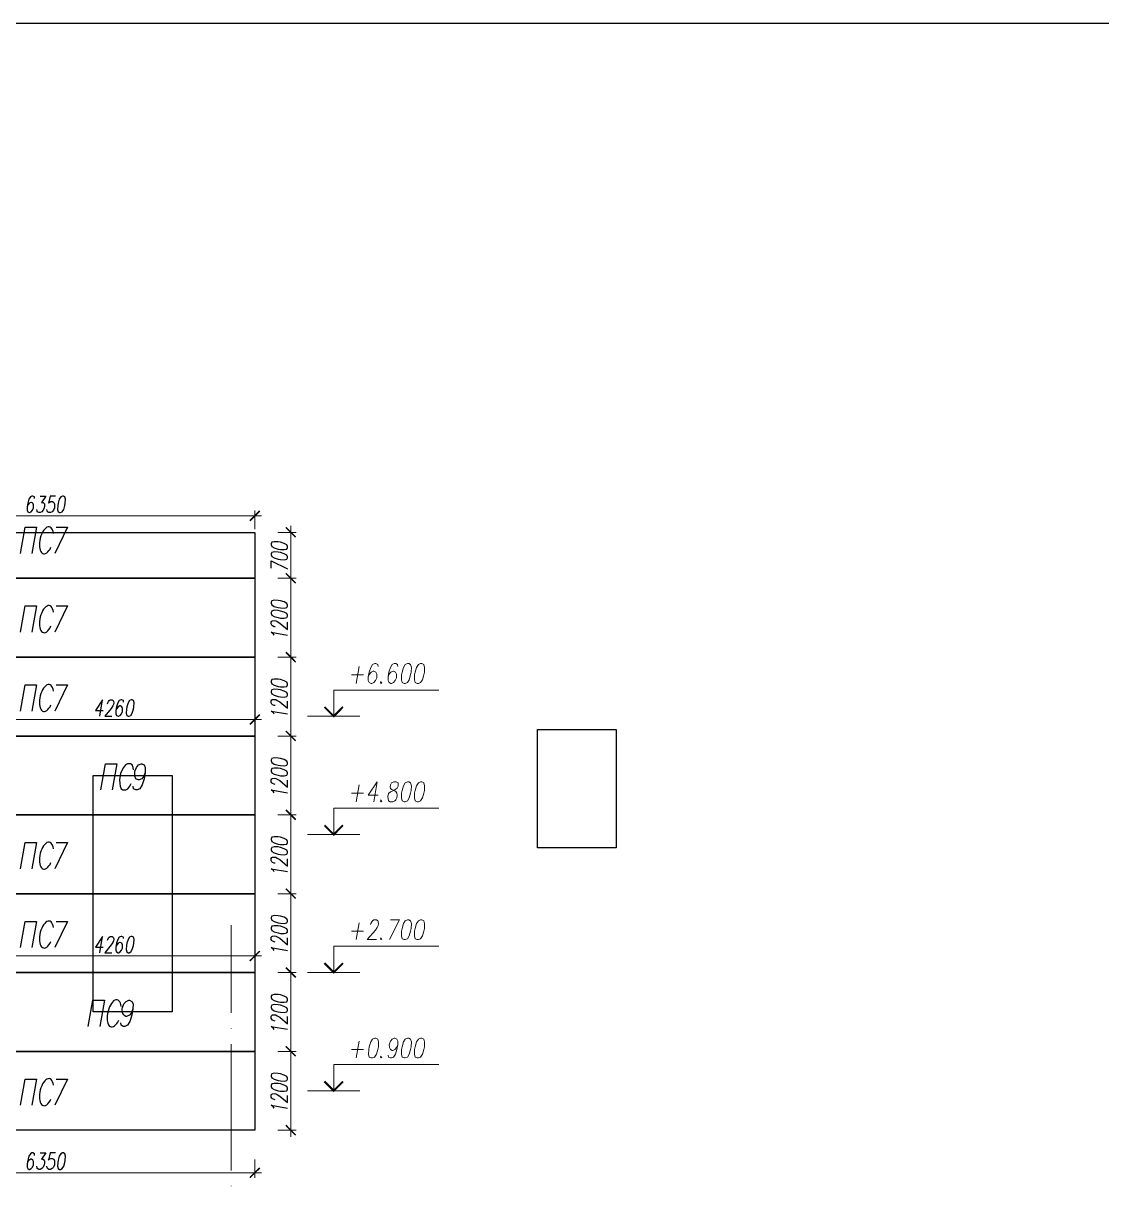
# Model space of a CAD drawing. Header units: millimetres. Extents: x 148937 to 2048786, y 870 to 351006.
# Drawn here: x 552222 to 568634, y 333269 to 351006 of the extents above; entities that cross this region are included whole.
import ezdxf

# ---------------------------------------------------------------- set-up
doc = ezdxf.new("R2010")
doc.units = ezdxf.units.MM
doc.layers.add('PDF _Геометрия', color=7, linetype='Continuous')
doc.layers.add('PDF _Сплошная заливка', color=7, linetype='Continuous', true_color=0x007eff)

msp = doc.modelspace()

# ---------------------------------------------------------------- linework, layer by layer
at = {"color": 3}
msp.add_lwpolyline([(494549.10833, 351006.44095), (642718.89428, 351006.44095), (642718.89428, 246432.46935), (494549.10833, 246432.46935)], close=True, dxfattribs=at)
at = {"layer": 'PDF _Геометрия', "lineweight": 25}
for points in [[(552394.61171, 343775.49184), (552390.31525, 343799.12234), (552368.83298, 343809.86348), (552353.79538, 343809.86348), (552330.16488, 343799.12234), (552306.53437, 343762.60247), (552289.34855, 343702.45209), (552278.60741, 343644.44995), (552278.60741, 343595.04071), (552289.34855, 343571.4102), (552310.83083, 343560.66907), (552317.27551, 343560.66907), (552343.05424, 343571.4102), (552362.38829, 343595.04071), (552377.42589, 343631.56058), (552379.57411, 343644.44995), (552377.42589, 343678.82159), (552366.68475, 343702.45209), (552345.20247, 343715.34146), (552336.60956, 343715.34146), (552312.97906, 343702.45209), (552293.64501, 343678.82159), (552278.60741, 343644.44995)], [(552478.39246, 343809.86645), (552564.32157, 343809.86645), (552499.87474, 343715.34443), (552523.50524, 343715.34443), (552536.39461, 343702.45507), (552542.83929, 343691.71393), (552542.83929, 343655.19406), (552538.54283, 343631.56355), (552525.65347, 343595.04368), (552506.31942, 343571.41318), (552480.54069, 343560.67204), (552456.91018, 343560.67204), (552435.4279, 343571.41318), (552431.13145, 343584.30254), (552426.83499, 343607.93305)], [(552710.40035, 343809.86645), (552633.06415, 343809.86645), (552607.28542, 343702.45507), (552615.87833, 343715.34443), (552641.65707, 343726.08557), (552665.28757, 343726.08557), (552686.76985, 343715.34443), (552697.51099, 343691.71393), (552697.51099, 343655.19406), (552695.36276, 343631.56355), (552680.32516, 343595.04368), (552660.99111, 343571.41318), (552635.21238, 343560.67204), (552611.58188, 343560.67204), (552590.0996, 343571.41318), (552585.80314, 343584.30254), (552581.50669, 343607.93305)], [(552181.93708, 342937.68215), (552252.82859, 343337.25251), (552424.68681, 343337.25251), (552353.79529, 342937.68215)], [(552723.29029, 343337.25373), (552895.1485, 343337.25373), (552701.80801, 342937.68338)], [(555992.89313, 342714.26682), (555992.89313, 342823.82644), (556244.23577, 342701.37746)], [(552181.93708, 341736.82584), (552252.82859, 342138.54442), (552424.68681, 342138.54442), (552353.79529, 341736.82584)], [(552723.29029, 342138.54337), (552895.1485, 342138.54337), (552701.80801, 341736.82479)], [(556053.04324, 341820.60549), (556040.15387, 341822.75372), (556016.52337, 341835.64309), (556005.78223, 341844.236), (555992.89286, 341863.57005), (555992.89286, 341893.64523), (556005.78223, 341906.5346), (556016.52337, 341912.97928), (556040.15387, 341917.27574), (556063.78438, 341912.97928), (556087.41488, 341900.08992), (556123.93475, 341878.60764), (556244.23551, 341779.78917), (556244.23551, 341889.34878)], [(556040.15385, 341691.7127), (556029.41271, 341708.89853), (555992.89284, 341738.97371), (556244.23548, 341693.86093)], [(552181.93708, 340538.11329), (552252.82859, 340937.68364), (552424.68681, 340937.68364), (552353.79529, 340538.11329)], [(552723.29029, 340937.68486), (552895.1485, 340937.68486), (552701.80801, 340538.11451)], [(553384.94516, 340460.77665), (553430.05795, 340709.97107), (553322.64656, 340544.55753), (553438.65086, 340544.55753)], [(553505.24504, 340649.82095), (553507.39327, 340662.71032), (553518.13441, 340686.34082), (553528.87555, 340699.23019), (553546.06137, 340709.97133), (553576.13656, 340709.97133), (553591.17415, 340699.23019), (553595.47061, 340686.34082), (553599.76706, 340662.71032), (553595.47061, 340639.07981), (553582.58124, 340615.44931), (553561.09896, 340578.92944), (553462.28049, 340460.77691), (553571.8401, 340460.77691)], [(553747.99528, 340675.60082), (553745.84705, 340699.23133), (553724.36477, 340709.97246), (553709.32718, 340709.97246), (553683.54845, 340699.23133), (553662.06617, 340662.71145), (553642.73212, 340602.56108), (553631.99098, 340544.55893), (553631.99098, 340495.14969), (553642.73212, 340471.51919), (553664.2144, 340460.77805), (553672.80731, 340460.77805), (553696.43781, 340471.51919), (553717.92009, 340495.14969), (553730.80945, 340531.66956), (553732.95768, 340544.55893), (553730.80945, 340578.93057), (553720.06832, 340602.56108), (553698.58604, 340615.45045), (553692.14136, 340615.45045), (553666.36262, 340602.56108), (553647.02857, 340578.93057), (553631.99098, 340544.55893)], [(556053.04324, 340621.89513), (556040.15387, 340624.04336), (556016.52337, 340634.78449), (556005.78223, 340645.52563), (555992.89286, 340662.71145), (555992.89286, 340692.78664), (556005.78223, 340707.82424), (556016.52337, 340712.12069), (556040.15387, 340716.41715), (556063.78438, 340712.12069), (556087.41488, 340699.23133), (556123.93475, 340677.74905), (556244.23551, 340581.0788), (556244.23551, 340688.49019)], [(556040.15385, 340493.00234), (556029.41271, 340510.18816), (555992.89284, 340538.11512), (556244.23548, 340495.15057)], [(553399.9818, 339337.25478), (553470.87331, 339736.82514), (553644.87976, 339736.82514), (553573.98824, 339337.25478)], [(553900.51925, 339642.30382), (553894.07456, 339680.97191), (553876.88874, 339719.64001), (553855.40647, 339736.82584), (553805.99723, 339736.82584), (553775.92204, 339719.64001), (553745.84685, 339680.97191), (553726.5128, 339642.30382), (553702.8823, 339586.4499), (553687.8447, 339489.77965), (553689.99293, 339433.92573), (553694.28939, 339395.25763), (553713.62344, 339356.58953), (553735.10571, 339337.25548), (553784.51495, 339337.25548), (553812.44191, 339356.58953), (553842.5171, 339395.25763), (553861.85115, 339433.92573)], [(554078.82199, 339603.63511), (554055.19149, 339547.78118), (554025.1163, 339509.11309), (553984.29998, 339489.77904), (553971.41061, 339489.77904), (553937.03897, 339509.11309), (553919.85314, 339547.78118), (553917.70492, 339603.63511), (553922.00137, 339622.96915), (553943.48365, 339680.9713), (553975.70706, 339719.6394), (554014.37516, 339736.82522), (554027.26453, 339736.82522), (554061.63617, 339719.6394), (554078.82199, 339680.9713), (554078.82199, 339603.63511), (554061.63617, 339509.11309), (554031.56098, 339414.59107), (553997.18934, 339356.58892), (553956.37301, 339337.25487), (553932.74251, 339337.25487), (553898.37087, 339356.58892), (553894.07441, 339395.25702)], [(556053.04324, 339421.03444), (556040.15387, 339423.18267), (556016.52337, 339436.07203), (556005.78223, 339444.66494), (555992.89286, 339461.85077), (555992.89286, 339494.07418), (556005.78223, 339506.96355), (556016.52337, 339513.40823), (556040.15387, 339515.55646), (556063.78438, 339511.26), (556087.41488, 339500.51886), (556123.93475, 339479.03659), (556244.23551, 339380.21811), (556244.23551, 339487.6295)], [(556040.15385, 339292.14165), (556029.41271, 339309.32747), (555992.89284, 339339.40266), (556244.23548, 339294.28988)], [(552181.93708, 338138.54442), (552252.82859, 338538.11477), (552424.68681, 338538.11477), (552353.79529, 338138.54442)], [(552723.29029, 338538.11381), (552895.1485, 338538.11381), (552701.80801, 338138.54346)], [(556053.04324, 338222.32407), (556040.15387, 338224.4723), (556016.52337, 338235.21344), (556005.78223, 338245.95458), (555992.89286, 338263.1404), (555992.89286, 338293.21559), (556005.78223, 338308.25318), (556016.52337, 338312.54964), (556040.15387, 338316.84609), (556063.78438, 338312.54964), (556087.41488, 338299.66027), (556123.93475, 338278.178), (556244.23551, 338179.35952), (556244.23551, 338288.91913)], [(556040.15385, 338091.28315), (556029.41271, 338110.61719), (555992.89284, 338138.54416), (556244.23548, 338095.5796)], [(552181.93708, 336937.68373), (552252.82859, 337337.25408), (552424.68681, 337337.25408), (552353.79529, 336937.68373)], [(552723.29029, 337337.25531), (552895.1485, 337337.25531), (552701.80801, 336937.68495)], [(553384.94516, 336860.34928), (553430.05795, 337109.54369), (553322.64656, 336944.13016), (553438.65086, 336944.13016)], [(553505.24504, 337051.53953), (553507.39327, 337062.28067), (553518.13441, 337085.91118), (553528.87555, 337098.80054), (553546.06137, 337109.54168), (553576.13656, 337109.54168), (553591.17415, 337098.80054), (553595.47061, 337085.91118), (553599.76706, 337062.28067), (553595.47061, 337038.65017), (553582.58124, 337015.01966), (553561.09896, 336980.64802), (553462.28049, 336860.34727), (553571.8401, 336860.34727)], [(553747.99528, 337075.17126), (553745.84705, 337098.80177), (553724.36477, 337109.54291), (553709.32718, 337109.54291), (553683.54845, 337098.80177), (553662.06617, 337062.2819), (553642.73212, 337004.27975), (553631.99098, 336944.12937), (553631.99098, 336896.86836), (553642.73212, 336873.23786), (553664.2144, 336860.34849), (553672.80731, 336860.34849), (553696.43781, 336873.23786), (553717.92009, 336896.86836), (553730.80945, 336931.24001), (553732.95768, 336944.12937), (553730.80945, 336980.64924), (553720.06832, 337004.27975), (553698.58604, 337015.02089), (553692.14136, 337015.02089), (553666.36262, 337004.27975), (553647.02857, 336980.64924), (553631.99098, 336944.12937)], [(556053.04324, 337021.46557), (556040.15387, 337023.6138), (556016.52337, 337036.50316), (556005.78223, 337045.09607), (555992.89286, 337062.2819), (555992.89286, 337094.50531), (556005.78223, 337107.39468), (556016.52337, 337113.83936), (556040.15387, 337115.98759), (556063.78438, 337111.69113), (556087.41488, 337100.95), (556123.93475, 337079.46772), (556244.23551, 336980.64924), (556244.23551, 337088.06063)], [(556040.15385, 336892.5706), (556029.41271, 336909.75642), (555992.89284, 336939.83161), (556244.23548, 336894.71882)], [(553210.93889, 335738.97336), (553281.83041, 336138.54372), (553455.83685, 336138.54372), (553384.94534, 335738.97336)], [(553889.778, 336005.35369), (553868.29572, 335947.35154), (553836.07231, 335908.68344), (553795.25598, 335889.34939), (553782.36661, 335889.34939), (553750.1432, 335908.68344), (553730.80915, 335947.35154), (553728.66092, 336005.35369), (553732.95738, 336024.68774), (553754.43965, 336080.54166), (553786.66307, 336119.20976), (553827.4794, 336138.54381), (553840.36876, 336138.54381), (553872.59218, 336119.20976), (553891.92623, 336080.54166), (553889.778, 336005.35369), (553872.59218, 335908.68344), (553844.66522, 335814.16142), (553810.29357, 335756.15927), (553769.47725, 335738.97345), (553743.69852, 335738.97345), (553709.32687, 335756.15927), (553705.03042, 335794.82737)], [(556053.04324, 335820.60707), (556040.15387, 335822.75529), (556016.52337, 335835.64466), (556005.78223, 335846.3858), (555992.89286, 335863.57162), (555992.89286, 335893.64681), (556005.78223, 335906.53617), (556016.52337, 335912.98086), (556040.15387, 335917.27731), (556063.78438, 335912.98086), (556087.41488, 335900.09149), (556123.93475, 335878.60921), (556244.23551, 335779.79074), (556244.23551, 335889.35035)], [(556040.15385, 335691.71209), (556029.41271, 335708.89791), (555992.89284, 335738.9731), (556244.23548, 335696.00855)], [(552181.93708, 334538.11267), (552252.82859, 334937.68303), (552424.68681, 334937.68303), (552353.79529, 334538.11267)], [(552723.29029, 334937.68425), (552895.1485, 334937.68425), (552701.80801, 334538.1139)], [(556053.04324, 334621.89452), (556040.15387, 334624.04274), (556016.52337, 334634.78388), (556005.78223, 334645.52502), (555992.89286, 334662.71084), (555992.89286, 334694.93426), (556005.78223, 334707.82362), (556016.52337, 334712.12008), (556040.15387, 334716.41654), (556063.78438, 334712.12008), (556087.41488, 334701.37894), (556123.93475, 334677.74844), (556244.23551, 334581.07819), (556244.23551, 334688.48958)], [(556040.15385, 334493.00173), (556029.41271, 334510.18755), (555992.89284, 334540.26274), (556244.23548, 334495.14996)], [(552394.61171, 333775.49227), (552390.31525, 333799.12278), (552368.83298, 333812.01214), (552353.79538, 333812.01214), (552330.16488, 333799.12278), (552306.53437, 333764.75113), (552289.34855, 333704.60076), (552278.60741, 333644.45038), (552278.60741, 333597.18937), (552289.34855, 333573.55887), (552310.83083, 333562.81773), (552317.27551, 333562.81773), (552343.05424, 333573.55887), (552362.38829, 333597.18937), (552377.42589, 333633.70924), (552379.57411, 333644.45038), (552377.42589, 333680.97025), (552366.68475, 333704.60076), (552345.20247, 333717.49013), (552336.60956, 333717.49013), (552312.97906, 333704.60076), (552293.64501, 333680.97025), (552278.60741, 333644.45038)], [(552478.39246, 333812.01284), (552564.32157, 333812.01284), (552499.87474, 333717.49082), (552523.50524, 333717.49082), (552536.39461, 333704.60146), (552542.83929, 333693.86032), (552542.83929, 333657.34045), (552538.54283, 333633.70994), (552525.65347, 333597.19007), (552506.31942, 333573.55957), (552480.54069, 333562.81843), (552456.91018, 333562.81843), (552435.4279, 333573.55957), (552431.13145, 333586.44893), (552426.83499, 333610.07944)], [(552710.40035, 333812.01284), (552633.06415, 333812.01284), (552607.28542, 333704.60146), (552615.87833, 333717.49082), (552641.65707, 333728.23196), (552665.28757, 333728.23196), (552686.76985, 333717.49082), (552697.51099, 333693.86032), (552697.51099, 333657.34045), (552695.36276, 333633.70994), (552680.32516, 333597.19007), (552660.99111, 333573.55957), (552635.21238, 333562.81843), (552611.58188, 333562.81843), (552590.0996, 333573.55957), (552585.80314, 333586.44893), (552581.50669, 333610.07944)]]:
    msp.add_lwpolyline(points, dxfattribs=at)
for points in [[(552817.81174, 343809.86645), (552794.18123, 343799.12531), (552770.55073, 343762.60544), (552753.36491, 343702.45507), (552746.92022, 343668.08342), (552744.772, 343607.93305), (552753.36491, 343571.41318), (552774.84718, 343560.67204), (552789.88478, 343560.67204), (552815.66351, 343571.41318), (552837.14579, 343607.93305), (552854.33161, 343668.08342), (552860.77629, 343702.45507), (552865.07275, 343762.60544), (552854.33161, 343799.12531), (552834.99756, 343809.86645)], [(555992.89313, 343070.87559), (556005.78249, 343045.09686), (556040.15414, 343023.61458), (556100.30451, 343004.28054), (556136.82438, 342997.83585), (556194.82653, 342995.68762), (556231.3464, 343004.28054), (556244.23577, 343025.76281), (556244.23577, 343040.80041), (556231.3464, 343066.57914), (556194.82653, 343088.06142), (556136.82438, 343107.39547), (556100.30451, 343113.84015), (556040.15414, 343115.98838), (556005.78249, 343107.39547), (555992.89313, 343085.91319)], [(555992.89313, 342916.20075), (556005.78249, 342890.42202), (556040.15414, 342868.93974), (556100.30451, 342849.60569), (556136.82438, 342843.16101), (556194.82653, 342841.01278), (556231.3464, 342849.60569), (556244.23577, 342871.08797), (556244.23577, 342886.12556), (556231.3464, 342911.9043), (556194.82653, 342933.38657), (556136.82438, 342952.72062), (556100.30451, 342959.16531), (556040.15414, 342961.31353), (556005.78249, 342952.72062), (555992.89313, 342931.23835)], [(555992.89313, 342179.36022), (556005.78249, 342155.72971), (556040.15414, 342132.09921), (556100.30451, 342114.91339), (556136.82438, 342108.46871), (556194.82653, 342106.32048), (556231.3464, 342114.91339), (556244.23577, 342136.39567), (556244.23577, 342151.43326), (556231.3464, 342177.21199), (556194.82653, 342198.69427), (556136.82438, 342215.88009), (556100.30451, 342222.32477), (556040.15414, 342226.62123), (556005.78249, 342215.88009), (555992.89313, 342196.54604)], [(555992.89313, 342024.68538), (556005.78249, 341998.90664), (556040.15414, 341977.42437), (556100.30451, 341960.23855), (556136.82438, 341953.79386), (556194.82653, 341951.64563), (556231.3464, 341960.23855), (556244.23577, 341981.72082), (556244.23577, 341996.75842), (556231.3464, 342022.53715), (556194.82653, 342044.01943), (556136.82438, 342061.20525), (556100.30451, 342067.64993), (556040.15414, 342071.94639), (556005.78249, 342061.20525), (555992.89313, 342039.72297)], [(555992.89313, 340980.64986), (556005.78249, 340954.87112), (556040.15414, 340933.38885), (556100.30451, 340914.0548), (556136.82438, 340907.61011), (556194.82653, 340905.46189), (556231.3464, 340914.0548), (556244.23577, 340935.53707), (556244.23577, 340950.57467), (556231.3464, 340976.3534), (556194.82653, 340997.83568), (556136.82438, 341017.16973), (556100.30451, 341023.61441), (556040.15414, 341025.76264), (556005.78249, 341017.16973), (555992.89313, 340995.68745)], [(555992.89313, 340825.9772), (556005.78249, 340800.19847), (556040.15414, 340778.71619), (556100.30451, 340759.38214), (556136.82438, 340752.93746), (556194.82653, 340750.78923), (556231.3464, 340759.38214), (556244.23577, 340780.86442), (556244.23577, 340795.90201), (556231.3464, 340821.68074), (556194.82653, 340843.16302), (556136.82438, 340862.49707), (556100.30451, 340868.94175), (556040.15414, 340871.08998), (556005.78249, 340862.49707), (555992.89313, 340841.01479)], [(553863.99922, 340709.97107), (553838.22049, 340699.22993), (553816.73821, 340662.71006), (553797.40416, 340602.55968), (553790.95948, 340568.18804), (553788.81125, 340508.03766), (553797.40416, 340471.51779), (553818.88644, 340460.77665), (553833.92404, 340460.77665), (553859.70277, 340471.51779), (553881.18504, 340508.03766), (553900.51909, 340568.18804), (553906.96378, 340602.55968), (553909.11201, 340662.71006), (553900.51909, 340699.22993), (553879.03682, 340709.97107)], [(555992.89313, 339779.78917), (556005.78249, 339754.01043), (556040.15414, 339732.52816), (556100.30451, 339715.34233), (556136.82438, 339708.89765), (556194.82653, 339706.74942), (556231.3464, 339715.34233), (556244.23577, 339736.82461), (556244.23577, 339751.86221), (556231.3464, 339777.64094), (556194.82653, 339799.12322), (556136.82438, 339816.30904), (556100.30451, 339822.75372), (556040.15414, 339824.90195), (556005.78249, 339816.30904), (555992.89313, 339794.82676)], [(555992.89313, 339625.11651), (556005.78249, 339599.33778), (556040.15414, 339577.8555), (556100.30451, 339560.66968), (556136.82438, 339554.22499), (556194.82653, 339552.07677), (556231.3464, 339560.66968), (556244.23577, 339582.15195), (556244.23577, 339597.18955), (556231.3464, 339622.96828), (556194.82653, 339644.45056), (556136.82438, 339661.63638), (556100.30451, 339668.08106), (556040.15414, 339670.22929), (556005.78249, 339661.63638), (555992.89313, 339640.1541)], [(555992.89313, 338581.0788), (556005.78249, 338555.30007), (556040.15414, 338533.81779), (556100.30451, 338514.48374), (556136.82438, 338508.03906), (556194.82653, 338505.89083), (556231.3464, 338514.48374), (556244.23577, 338535.96602), (556244.23577, 338551.00361), (556231.3464, 338576.78235), (556194.82653, 338598.26462), (556136.82438, 338617.59867), (556100.30451, 338624.04336), (556040.15414, 338626.19158), (556005.78249, 338617.59867), (555992.89313, 338596.1164)], [(555992.89313, 338426.40614), (556005.78249, 338400.62741), (556040.15414, 338379.14513), (556100.30451, 338359.81109), (556136.82438, 338353.3664), (556194.82653, 338351.21817), (556231.3464, 338359.81109), (556244.23577, 338381.29336), (556244.23577, 338396.33096), (556231.3464, 338422.10969), (556194.82653, 338443.59197), (556136.82438, 338462.92602), (556100.30451, 338469.3707), (556040.15414, 338471.51893), (556005.78249, 338462.92602), (555992.89313, 338441.44374)], [(555992.89313, 337380.21811), (556005.78249, 337354.43938), (556040.15414, 337332.9571), (556100.30451, 337315.77128), (556136.82438, 337309.3266), (556194.82653, 337305.03014), (556231.3464, 337315.77128), (556244.23577, 337337.25356), (556244.23577, 337352.29115), (556231.3464, 337375.92166), (556194.82653, 337399.55216), (556136.82438, 337416.73798), (556100.30451, 337423.18267), (556040.15414, 337425.33089), (556005.78249, 337416.73798), (555992.89313, 337395.25571)], [(555992.89313, 337225.54764), (556005.78249, 337199.76891), (556040.15414, 337178.28663), (556100.30451, 337161.10081), (556136.82438, 337154.65613), (556194.82653, 337150.35967), (556231.3464, 337161.10081), (556244.23577, 337180.43486), (556244.23577, 337197.62068), (556231.3464, 337221.25118), (556194.82653, 337244.88169), (556136.82438, 337262.06751), (556100.30451, 337268.51219), (556040.15414, 337270.66042), (556005.78249, 337262.06751), (555992.89313, 337240.58523)], [(553863.99922, 337109.54369), (553838.22049, 337098.80255), (553816.73821, 337062.28268), (553797.40416, 337004.28054), (553790.95948, 336967.76066), (553788.81125, 336907.61029), (553797.40416, 336873.23864), (553818.88644, 336860.34928), (553833.92404, 336860.34928), (553859.70277, 336873.23864), (553881.18504, 336907.61029), (553900.51909, 336967.76066), (553906.96378, 337004.28054), (553909.11201, 337062.28268), (553900.51909, 337098.80255), (553879.03682, 337109.54369)], [(555992.89313, 336179.35961), (556005.78249, 336155.7291), (556040.15414, 336134.24683), (556100.30451, 336114.91278), (556136.82438, 336108.46809), (556194.82653, 336106.31987), (556231.3464, 336114.91278), (556244.23577, 336136.39505), (556244.23577, 336151.43265), (556231.3464, 336177.21138), (556194.82653, 336198.69366), (556136.82438, 336218.02771), (556100.30451, 336222.32416), (556040.15414, 336226.62062), (556005.78249, 336215.87948), (555992.89313, 336196.54543)], [(555992.89313, 336024.68695), (556005.78249, 336001.05645), (556040.15414, 335977.42594), (556100.30451, 335960.24012), (556136.82438, 335953.79544), (556194.82653, 335951.64721), (556231.3464, 335960.24012), (556244.23577, 335981.7224), (556244.23577, 335996.75999), (556231.3464, 336022.53872), (556194.82653, 336044.021), (556136.82438, 336063.35505), (556100.30451, 336067.6515), (556040.15414, 336071.94796), (556005.78249, 336061.20682), (555992.89313, 336041.87277)], [(555992.89313, 334980.64924), (556005.78249, 334954.87051), (556040.15414, 334933.38823), (556100.30451, 334914.05418), (556136.82438, 334909.75773), (556194.82653, 334905.46127), (556231.3464, 334916.20241), (556244.23577, 334935.53646), (556244.23577, 334952.72228), (556231.3464, 334976.35279), (556194.82653, 334997.83507), (556136.82438, 335017.16911), (556100.30451, 335023.6138), (556040.15414, 335025.76203), (556005.78249, 335017.16911), (555992.89313, 334995.68684)], [(555992.89313, 334825.97659), (556005.78249, 334800.19785), (556040.15414, 334778.71558), (556100.30451, 334759.38153), (556136.82438, 334755.08507), (556194.82653, 334750.78862), (556231.3464, 334759.38153), (556244.23577, 334780.8638), (556244.23577, 334798.04963), (556231.3464, 334821.68013), (556194.82653, 334843.16241), (556136.82438, 334862.49646), (556100.30451, 334868.94114), (556040.15414, 334871.08937), (556005.78249, 334862.49646), (555992.89313, 334841.01418)], [(552817.81174, 333812.01284), (552794.18123, 333799.12348), (552770.55073, 333764.75183), (552753.36491, 333704.60146), (552746.92022, 333668.08159), (552744.772, 333610.07944), (552753.36491, 333573.55957), (552774.84718, 333562.81843), (552789.88478, 333562.81843), (552815.66351, 333573.55957), (552837.14579, 333610.07944), (552854.33161, 333668.08159), (552860.77629, 333704.60146), (552865.07275, 333764.75183), (552854.33161, 333799.12348), (552834.99756, 333812.01284)]]:
    msp.add_lwpolyline(points, close=True, dxfattribs=at)
at = {"layer": 'PDF _Геометрия', "color": 150, "lineweight": 9, "true_color": 0x007eff}
for points in [[(555745.84661, 343309.33009), (555745.84661, 343590.74792)], [(549296.86774, 343511.25965), (555846.81411, 343511.25965)], [(556093.85954, 343257.77036), (556373.12915, 343257.77036)], [(556293.64479, 342458.63157), (556293.64479, 343358.73895)], [(556293.64479, 341259.91902), (556293.64479, 342658.4153)], [(556293.64479, 340059.05833), (556293.64479, 341459.70276)], [(551387.09348, 340411.36864), (555846.81414, 340411.36864)], [(555745.84661, 340209.43471), (555745.84661, 340490.85254)], [(556293.64479, 338858.19983), (556293.64479, 340258.84426)], [(556293.64479, 337659.48946), (556293.64479, 339057.98574)], [(556293.64479, 336458.62877), (556293.64479, 337859.27321)], [(555745.84661, 336611.15329), (555745.84661, 336890.42289)], [(551387.09348, 336810.93908), (555846.81414, 336810.93908)], [(556293.64479, 335259.91841), (556293.64479, 336658.41469)], [(556293.64479, 334059.0599), (556293.64479, 335459.70434)], [(556093.85954, 334160.02687), (556373.12915, 334160.02687)], [(555745.84661, 333711.04588), (555745.84661, 333431.77628)], [(549296.86774, 333511.26228), (555846.81411, 333511.26228)]]:
    msp.add_lwpolyline(points, dxfattribs=at)
at = {"layer": 'PDF _Геометрия', "color": 152, "lineweight": 30, "true_color": 0x2776bb}
for points in [[(555745.84661, 343257.77036), (555745.84661, 342559.59635), (549395.68546, 342559.59635), (549395.68546, 343257.77036)], [(555745.84661, 342559.59499), (555745.84661, 341358.73566), (549395.68546, 341358.73566), (549395.68546, 342559.59499)], [(555745.84661, 340157.87785), (555745.84661, 338959.16679), (551485.91095, 338959.16679), (551485.91095, 340157.87785)], [(555745.84661, 337758.3068), (555745.84661, 336559.59574), (549395.68546, 336559.59574), (549395.68546, 337758.3068)], [(555745.84661, 336559.59656), (555745.84661, 335358.73723), (551485.91095, 335358.73723), (551485.91095, 336559.59656)]]:
    msp.add_lwpolyline(points, close=True, dxfattribs=at)
at = {"layer": 'PDF _Геометрия', "color": 150, "lineweight": 9, "true_color": 0x007eff}
for points in [[(556373.12915, 342559.59635), (556093.85954, 342559.59635)], [(556373.12915, 341358.73566), (556093.85954, 341358.73566)], [(556373.12915, 340157.87716), (556093.85954, 340157.87716)], [(556373.12915, 338959.16679), (556093.85954, 338959.16679)], [(556373.12915, 337758.30829), (556093.85954, 337758.30829)], [(556373.12915, 336559.59574), (556093.85954, 336559.59574)], [(556373.12915, 335358.73723), (556093.85954, 335358.73723)]]:
    msp.add_lwpolyline(points, close=True, dxfattribs=at)
at = {"layer": 'PDF _Геометрия', "color": 152, "lineweight": 30, "true_color": 0x2776bb}
for points in [[(550287.19975, 340157.87716), (549395.68525, 340157.87716), (549395.68525, 341358.73648), (555745.84662, 341358.73648), (555745.84662, 340157.87716), (551485.91082, 340157.87716)], [(551485.91121, 338959.16679), (555745.84687, 338959.16679), (555745.84687, 337758.30746), (549395.68561, 337758.30746), (549395.68561, 338959.16679), (550287.20015, 338959.16679)], [(551485.91121, 335358.73723), (555745.84687, 335358.73723), (555745.84687, 334160.02617), (549395.68561, 334160.02617), (549395.68561, 335358.73723), (550287.20015, 335358.73723)]]:
    msp.add_lwpolyline(points, dxfattribs=at)
at = {"layer": 'PDF _Геометрия', "color": 30, "lineweight": 15, "true_color": 0xff7e00}
for points in [[(557331.23917, 341216.95403), (557286.12638, 340959.1667)], [(557621.24958, 341216.95403), (557616.95312, 341244.88099), (557589.02616, 341259.91858), (557569.69211, 341259.91858), (557535.32047, 341244.88099), (557509.54174, 341201.91644), (557485.91123, 341131.02492), (557473.02187, 341057.98518), (557473.02187, 341002.13126), (557488.05946, 340974.2043), (557515.98642, 340959.1667), (557526.72756, 340959.1667), (557558.95098, 340974.2043), (557582.58148, 341002.13126), (557601.91553, 341045.09581), (557604.06376, 341057.98518), (557601.91553, 341100.94973), (557586.87794, 341131.02492), (557558.95098, 341143.91429), (557548.20984, 341143.91429), (557515.98642, 341131.02492), (557490.20769, 341100.94973), (557473.02187, 341057.98518)], [(557922.00179, 341216.95403), (557915.5571, 341244.88099), (557889.77837, 341259.91858), (557868.29609, 341259.91858), (557836.07268, 341244.88099), (557808.14572, 341201.91644), (557786.66344, 341131.02492), (557773.77407, 341057.98518), (557773.77407, 341002.13126), (557788.81167, 340974.2043), (557816.73863, 340959.1667), (557825.33154, 340959.1667), (557857.55496, 340974.2043), (557883.33369, 341002.13126), (557900.51951, 341045.09581), (557902.66774, 341057.98518), (557900.51951, 341100.94973), (557885.48192, 341131.02492), (557857.55496, 341143.91429), (557848.96204, 341143.91429), (557816.73863, 341131.02492), (557790.9599, 341100.94973), (557773.77407, 341057.98518)], [(557219.53095, 341088.06124), (557397.83385, 341088.06124)], [(557670.65899, 340987.09428), (557657.76963, 340974.20491), (557666.36254, 340959.16732), (557679.2519, 340974.20491)], [(556946.70621, 340458.62991), (556946.70621, 340858.20026), (558544.98759, 340858.20026)], [(556544.98758, 340458.62991), (557346.27648, 340458.62991)], [(557331.23917, 339416.73816), (557286.12638, 339158.95083)], [(557556.80273, 339158.95127), (557608.36019, 339459.70315), (557473.02185, 339259.91797), (557623.39779, 339259.91797)], [(557926.29805, 339444.66556), (557898.37109, 339459.70315), (557859.70299, 339459.70315), (557825.33134, 339444.66556), (557810.29375, 339416.7386), (557805.99729, 339386.66341), (557810.29375, 339358.73645), (557829.6278, 339343.69885), (557866.14767, 339330.80949), (557894.07463, 339315.77189), (557909.11222, 339287.84493), (557913.40868, 339259.91797), (557906.964, 339216.95342), (557891.9264, 339186.87823), (557879.03704, 339173.98886), (557846.81362, 339158.95127), (557805.99729, 339158.95127), (557778.07033, 339173.98886)], [(557219.53095, 339287.84537), (557397.83385, 339287.84537)], [(557670.65899, 339186.8784), (557657.76963, 339173.98904), (557666.36254, 339158.95144), (557679.2519, 339173.98904)], [(556946.70621, 338658.41404), (556946.70621, 339057.98439), (558544.98759, 339057.98439)], [(556544.98758, 338658.41404), (557346.27648, 338658.41404)], [(557331.23917, 337315.77172), (557286.12638, 337060.13262)], [(557505.24509, 337287.84589), (557509.54154, 337302.88349), (557524.57914, 337330.81045), (557535.32027, 337345.84804), (557558.95078, 337358.73741), (557599.76711, 337358.73741), (557616.95293, 337345.84804), (557623.39761, 337330.81045), (557627.69407, 337302.88349), (557623.39761, 337272.8083), (557608.36002, 337244.88134), (557580.43306, 337201.91679), (557455.83585, 337060.13376), (557595.47065, 337060.13376)], [(557808.14543, 337358.73671), (557947.78024, 337358.73671), (557795.25607, 337060.13306)], [(557219.53095, 337186.87893), (557397.83385, 337186.87893)], [(557670.65899, 337088.0601), (557657.76963, 337073.02251), (557666.36254, 337060.13314), (557679.2519, 337073.02251)], [(556946.70621, 336559.59574), (556946.70621, 336959.16609), (558544.98759, 336959.16609)], [(556544.98758, 336559.59574), (557346.27648, 336559.59574)], [(557331.23917, 335515.55803), (557286.12638, 335259.91893)], [(557922.00179, 335459.7042), (557902.66774, 335416.73964), (557879.03723, 335388.81268), (557846.81382, 335373.77509), (557836.07268, 335373.77509), (557808.14572, 335388.81268), (557793.10812, 335416.73964), (557790.9599, 335459.7042), (557793.10812, 335472.59356), (557810.29395, 335515.55812), (557836.07268, 335545.63331), (557868.29609, 335558.52267), (557879.03723, 335558.52267), (557906.96419, 335545.63331), (557922.00179, 335515.55812), (557922.00179, 335459.7042), (557909.11242, 335388.81268), (557885.48192, 335315.77294), (557857.55496, 335272.80839), (557825.33154, 335259.91902), (557805.99749, 335259.91902), (557778.07053, 335272.80839), (557773.77407, 335302.88358)], [(557219.53095, 335388.8112), (557397.83385, 335388.8112)], [(557670.65899, 335287.84642), (557657.76963, 335272.80882), (557666.36254, 335259.91946), (557679.2519, 335272.80882)], [(556946.70621, 334759.38205), (556946.70621, 335158.95241), (558544.98759, 335158.95241)], [(556544.98758, 334759.38205), (557346.27648, 334759.38205)]]:
    msp.add_lwpolyline(points, dxfattribs=at)
for points in [[(558068.08079, 341259.91902), (558035.85737, 341244.88143), (558007.93041, 341201.91687), (557986.44814, 341131.02536), (557977.85523, 341088.0608), (557975.707, 341015.02106), (557988.59637, 340974.20474), (558016.52333, 340959.16714), (558035.85737, 340959.16714), (558068.08079, 340974.20474), (558096.00775, 341015.02106), (558117.49003, 341088.0608), (558126.08294, 341131.02536), (558128.23117, 341201.91687), (558115.3418, 341244.88143), (558089.56307, 341259.91902)], [(558267.86603, 341259.91902), (558235.64262, 341244.88143), (558207.71566, 341201.91687), (558186.23338, 341131.02536), (558177.64047, 341088.0608), (558175.49224, 341015.02106), (558188.38161, 340974.20474), (558216.30857, 340959.16714), (558235.64262, 340959.16714), (558267.86603, 340974.20474), (558295.79299, 341015.02106), (558319.4235, 341088.0608), (558325.86818, 341131.02536), (558328.01641, 341201.91687), (558317.27527, 341244.88143), (558289.34831, 341259.91902)], [(558068.08079, 339459.70315), (558035.85737, 339444.66556), (558007.93041, 339401.701), (557986.44814, 339330.80949), (557977.85523, 339287.84493), (557975.707, 339216.95342), (557988.59637, 339173.98886), (558016.52333, 339158.95127), (558035.85737, 339158.95127), (558068.08079, 339173.98886), (558096.00775, 339216.95342), (558117.49003, 339287.84493), (558126.08294, 339330.80949), (558128.23117, 339401.701), (558115.3418, 339444.66556), (558089.56307, 339459.70315)], [(558267.86603, 339459.70315), (558235.64262, 339444.66556), (558207.71566, 339401.701), (558186.23338, 339330.80949), (558177.64047, 339287.84493), (558175.49224, 339216.95342), (558188.38161, 339173.98886), (558216.30857, 339158.95127), (558235.64262, 339158.95127), (558267.86603, 339173.98886), (558295.79299, 339216.95342), (558319.4235, 339287.84493), (558325.86818, 339330.80949), (558328.01641, 339401.701), (558317.27527, 339444.66556), (558289.34831, 339459.70315)], [(558068.08079, 337358.73671), (558035.85737, 337345.84734), (558007.93041, 337302.88279), (557986.44814, 337229.84305), (557977.85523, 337186.87849), (557975.707, 337115.98698), (557988.59637, 337073.02242), (558016.52333, 337060.13306), (558035.85737, 337060.13306), (558068.08079, 337073.02242), (558096.00775, 337115.98698), (558117.49003, 337186.87849), (558126.08294, 337229.84305), (558128.23117, 337302.88279), (558115.3418, 337345.84734), (558089.56307, 337358.73671)], [(558267.86603, 337358.73671), (558235.64262, 337345.84734), (558207.71566, 337302.88279), (558186.23338, 337229.84305), (558177.64047, 337186.87849), (558175.49224, 337115.98698), (558188.38161, 337073.02242), (558216.30857, 337060.13306), (558235.64262, 337060.13306), (558267.86603, 337073.02242), (558295.79299, 337115.98698), (558319.4235, 337186.87849), (558325.86818, 337229.84305), (558328.01641, 337302.88279), (558317.27527, 337345.84734), (558289.34831, 337358.73671)], [(557569.69203, 335558.52084), (557535.32038, 335545.63147), (557509.54165, 335502.66692), (557485.91115, 335429.62717), (557479.46646, 335388.81085), (557475.17001, 335315.77111), (557488.05937, 335272.80655), (557515.98633, 335259.91719), (557535.32038, 335259.91719), (557567.5438, 335272.80655), (557595.47076, 335315.77111), (557619.10126, 335388.81085), (557625.54595, 335429.62717), (557627.69417, 335502.66692), (557616.95304, 335545.63147), (557589.02608, 335558.52084)], [(558068.08079, 335558.52084), (558035.85737, 335545.63147), (558007.93041, 335502.66692), (557986.44814, 335429.62717), (557977.85523, 335388.81085), (557975.707, 335315.77111), (557988.59637, 335272.80655), (558016.52333, 335259.91719), (558035.85737, 335259.91719), (558068.08079, 335272.80655), (558096.00775, 335315.77111), (558117.49003, 335388.81085), (558126.08294, 335429.62717), (558128.23117, 335502.66692), (558115.3418, 335545.63147), (558089.56307, 335558.52084)], [(558267.86603, 335558.52084), (558235.64262, 335545.63147), (558207.71566, 335502.66692), (558186.23338, 335429.62717), (558177.64047, 335388.81085), (558175.49224, 335315.77111), (558188.38161, 335272.80655), (558216.30857, 335259.91719), (558235.64262, 335259.91719), (558267.86603, 335272.80655), (558295.79299, 335315.77111), (558319.4235, 335388.81085), (558325.86818, 335429.62717), (558328.01641, 335502.66692), (558317.27527, 335545.63147), (558289.34831, 335558.52084)]]:
    msp.add_lwpolyline(points, close=True, dxfattribs=at)
at = {"layer": 'PDF _Геометрия', "color": 1, "lineweight": 30}
for points in [[(560045.63098, 338456.77095), (560045.63098, 340256.98574), (561244.34204, 340256.98574), (561244.34204, 338456.77095)], [(553286.12599, 335958.0924), (553286.12599, 339558.52197), (554486.98532, 339558.52197), (554486.98532, 335958.0924)]]:
    msp.add_lwpolyline(points, close=True, dxfattribs=at)
at = {"layer": 'PDF _Геометрия', "color": 252, "lineweight": 5, "true_color": 0x989898}
for points in [[(555384.94484, 337281.40147), (555384.94484, 335947.35214)], [(555384.94484, 335708.89721), (555384.94484, 335711.04544)], [(555384.94484, 335468.29676), (555384.94484, 333547.78122)], [(555384.94484, 333309.32835), (555384.94484, 333311.47657)]]:
    msp.add_lwpolyline(points, dxfattribs=at)
at = {"layer": 'PDF _Геометрия', "lineweight": 25}
for centre, major_axis, ratio, start_param, end_param in [((552575.0131, 343137.15296), (-46.50753, -204.83881), 0.4725262149, 2.2157138384, 7.4263733263), ((552574.66601, 341937.58918), (-46.88227, -205.75222), 0.4699516225, 2.2056460868, 7.4335642998), ((552575.0131, 340737.5841), (-46.50775, -204.83977), 0.4725262149, 2.2157138197, 7.4263733253), ((552575.0131, 338338.01305), (-46.50795, -204.84065), 0.4725262149, 2.2157138029, 7.4263733251), ((552575.01309, 337137.15454), (-46.50805, -204.8411), 0.4725262149, 2.2157137939, 7.4263733247), ((553605.95202, 335937.11532), (-47.18926, -206.55931), 0.4662240876, 2.2055026541, 7.4378152209), ((552575.01309, 334737.58349), (-46.50824, -204.84192), 0.4725262149, 2.2157137771, 7.4263733245)]:
    msp.add_ellipse(centre, major_axis=major_axis, ratio=ratio, start_param=start_param, end_param=end_param, dxfattribs=at)
at = {"layer": 'PDF _Геометрия', "color": 30, "lineweight": 15, "true_color": 0xff7e00}
msp.add_open_spline([(557778.07033, 339173.98886), (557713.80252, 339381.79409), (557969.47742, 339282.33115), (557926.29805, 339444.66556)], degree=3, dxfattribs=at)
at = {"layer": 'PDF _Сплошная заливка', "lineweight": 9, "transparency": 33554559}
for points in [[(555662.06586, 343442.51916), (555679.25168, 343427.48157), (555812.4418, 343592.8951)], [(555679.25153, 343427.48), (555812.44165, 343592.89353), (555829.62747, 343577.85594)], [(556375.2774, 343191.17582), (556209.86386, 343326.51417), (556227.04968, 343341.55176)], [(556360.23987, 343176.13665), (556375.27746, 343191.17425), (556209.86393, 343326.51259)], [(556375.2774, 342490.85149), (556209.86386, 342626.18984), (556227.04968, 342641.22743)], [(556227.04971, 342641.23005), (556209.86388, 342626.19246), (556375.27742, 342490.85411)], [(556360.23987, 342475.81669), (556375.27746, 342490.85429), (556209.86393, 342626.19263)], [(556209.86404, 342626.19088), (556375.27757, 342490.85254), (556360.23998, 342475.81494)], [(556375.2774, 341292.14113), (556209.86386, 341425.33124), (556227.04968, 341442.51707)], [(556227.04971, 341442.5175), (556209.86388, 341425.33168), (556375.27742, 341292.14156)], [(556360.23987, 341274.956), (556375.27746, 341292.14182), (556209.86393, 341425.33194)], [(556209.86404, 341425.33238), (556375.27757, 341292.14226), (556360.23998, 341274.95644)], [(555662.06586, 340342.62596), (555679.25168, 340327.58837), (555812.4418, 340493.0019)], [(555679.25153, 340327.5868), (555812.44165, 340493.00033), (555829.62747, 340477.96274)], [(556375.2774, 340091.28262), (556209.86386, 340226.62097), (556227.04968, 340241.65856)], [(556227.04971, 340241.659), (556209.86388, 340226.6214), (556375.27742, 340091.28306)], [(556360.23987, 340076.24564), (556375.27746, 340091.28323), (556209.86393, 340226.62158)], [(556209.86404, 340226.61983), (556375.27757, 340091.28148), (556360.23998, 340076.24389)], [(556375.2774, 338892.57226), (556209.86386, 339025.76238), (556227.04968, 339042.9482)], [(556227.04971, 339042.94863), (556209.86388, 339025.76281), (556375.27742, 338892.57269)], [(556360.23987, 338875.38495), (556375.27746, 338892.57077), (556209.86393, 339025.76089)], [(556209.86404, 339025.76133), (556375.27757, 338892.57121), (556360.23998, 338875.38539)], [(556375.2774, 337691.71157), (556209.86386, 337827.04991), (556227.04968, 337842.08751)], [(556227.04971, 337842.08794), (556209.86388, 337827.05035), (556375.27742, 337691.712)], [(556360.23987, 337676.67459), (556375.27746, 337691.71218), (556209.86393, 337827.05053)], [(556209.86404, 337827.05096), (556375.27757, 337691.71262), (556360.23998, 337676.67502)], [(555662.06586, 336744.34454), (555679.25168, 336727.15872), (555812.4418, 336892.57226)], [(555679.25153, 336727.15724), (555812.44165, 336892.57077), (555829.62747, 336877.53318)], [(556375.2774, 336493.0012), (556209.86386, 336626.19132), (556227.04968, 336641.22892)], [(556227.04971, 336641.22944), (556209.86388, 336626.19185), (556375.27742, 336493.00173)], [(556360.23987, 336475.81608), (556375.27746, 336493.0019), (556209.86393, 336626.19202)], [(556209.86404, 336626.19246), (556375.27757, 336493.00234), (556360.23998, 336475.81652)], [(556375.2774, 335292.1427), (556209.86386, 335425.33282), (556227.04968, 335442.51864)], [(556227.04971, 335442.51689), (556209.86388, 335425.33107), (556375.27742, 335292.14095)], [(556360.23987, 335277.10353), (556375.27746, 335292.14113), (556209.86393, 335425.33124)], [(556209.86404, 335425.33177), (556375.27757, 335292.14165), (556360.23998, 335277.10406)], [(556227.04971, 334241.65839), (556209.86388, 334226.62079), (556375.27742, 334091.28245)], [(556209.86404, 334226.6214), (556375.27757, 334091.28306), (556360.23998, 334076.24546)], [(555662.06586, 333444.66556), (555679.25168, 333429.62796), (555812.4418, 333595.0415)], [(555679.25153, 333429.62857), (555812.44165, 333595.04211), (555829.62747, 333577.85629)]]:
    msp.add_solid(points, dxfattribs=at)
at = {"layer": 'PDF _Сплошная заливка', "color": 7, "lineweight": 15, "transparency": 33554559}
for points in [[(556946.70621, 340437.14632), (556815.66432, 340611.15277), (556794.18204, 340589.67049)], [(556946.70621, 340480.11131), (556946.70621, 340437.14676), (556815.66432, 340611.1532)], [(557097.08204, 340589.67084), (556946.7061, 340480.11123), (556946.7061, 340437.14667)], [(557077.74823, 340611.15443), (557097.08228, 340589.67215), (556946.70634, 340480.11254)], [(556946.70621, 338636.93263), (556815.66432, 338810.93908), (556794.18204, 338789.4568)], [(556946.70621, 338679.89763), (556946.70621, 338636.93307), (556815.66432, 338810.93952)], [(557077.74823, 338810.93855), (557097.08228, 338789.45628), (556946.70634, 338679.89666)], [(557097.08204, 338789.45715), (556946.7061, 338679.89754), (556946.7061, 338636.93298)], [(556946.70621, 336538.11433), (556815.66432, 336712.12078), (556794.18204, 336690.6385)], [(556946.70621, 336581.07933), (556946.70621, 336538.11477), (556815.66432, 336712.12122)], [(557097.08204, 336690.63885), (556946.7061, 336581.07924), (556946.7061, 336538.11468)], [(557077.74823, 336712.12026), (557097.08228, 336690.63798), (556946.70634, 336581.07836)], [(556946.70621, 334737.89846), (556815.66432, 334911.90491), (556794.18204, 334890.42263)], [(556946.70621, 334780.86345), (556946.70621, 334737.8989), (556815.66432, 334911.90534)], [(557077.74823, 334911.90657), (557097.08228, 334890.42429), (556946.70634, 334780.86468)], [(557097.08204, 334890.42298), (556946.7061, 334780.86337), (556946.7061, 334737.89881)]]:
    msp.add_solid(points, dxfattribs=at)

doc.saveas('drawing.dxf')
